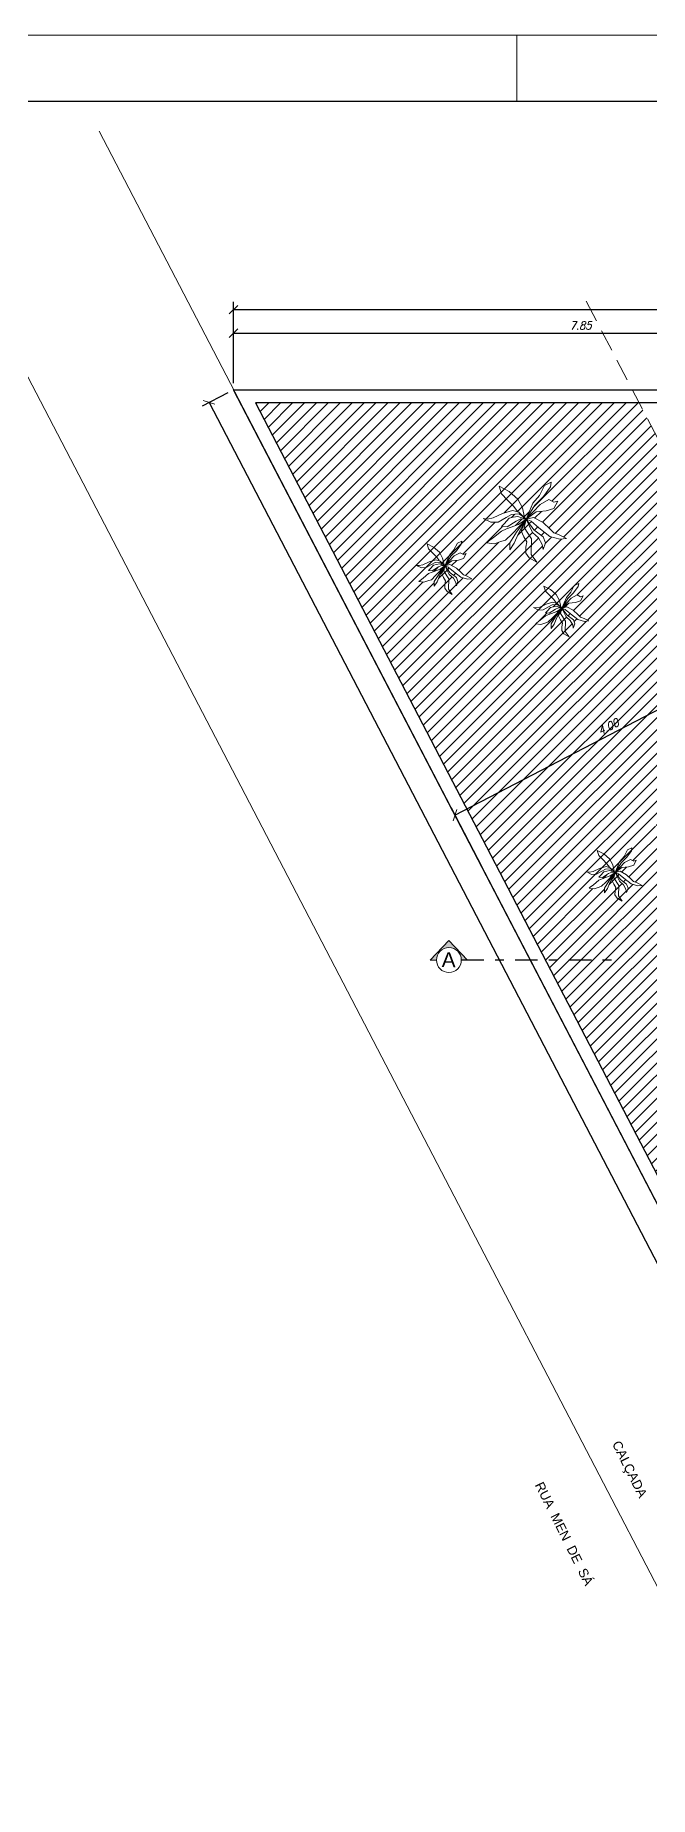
# Model space of a CAD drawing. Header units: millimetres. Extents: x 1865 to 2133, y 1062 to 1142.
# Drawn here: x 1902.7 to 1909.65, y 1075.56 to 1095.49 of the extents above; entities that cross this region are included whole.
import ezdxf

# ---------------------------------------------------------------- set-up
doc = ezdxf.new("R2010")
doc.units = ezdxf.units.MM
doc.header["$PDMODE"] = 35
doc.linetypes.add('DASHDOT', pattern=[25.4, 12.7, -6.35, 0, -6.35])
doc.linetypes.add('HIDDEN', pattern=[0.375, 0.25, -0.125])
for name, color, linetype, lineweight in [('Cota', 7, 'Continuous', 9), ('IND', 7, 'Continuous', 13), ('texto', 7, 'Continuous', 13)]:
    doc.layers.add(name, color=color, linetype=linetype, lineweight=lineweight)
doc.styles.add('arial', font='arial.ttf')
doc.styles.add('romans15', font='romans.shx', dxfattribs={"width": 0.9, "oblique": 15})
doc.dimstyles.new('COTA_50', dxfattribs={"dimscale": 0.5, "dimtxt": 0.181, "dimasz": 0.193, "dimexe": 0.18, "dimexo": 0.15, "dimgap": 0.085, "dimtad": 1, "dimzin": 4, "dimdsep": 46, "dimtxsty": 'romans15', "dimblk1": 'OBLIQUE', "dimblk2": 'OBLIQUE', "dimsah": 1, "dimcen": 0.09, "dimclrd": 256, "dimclre": 256, "dimclrt": 256, "dimadec": 0, "dimazin": 0, "dimtfac": 1, "dimtmove": 2, "dimatfit": 3, "dimldrblk": 'NONE', "dimfxl": 1, "dimtolj": 1, "dimtzin": 1, "dimarcsym": 0})

# ---------------------------------------------------------------- blocks, each defined once
blk = doc.blocks.new('_OBLIQUE')
at = {"color": 0, "linetype": 'ByBlock'}
blk.add_line((-0.5, -0.5), (0.5, 0.5), dxfattribs=at)
blk = doc.blocks.new('*D212')
at = {"layer": 'Cota', "lineweight": -2, "transparency": 16777216}
for p, q in [((1904.947, 1091.554), (1904.947, 1092.208)), ((1912.797, 1091.743), (1912.797, 1092.208)), ((1904.947, 1092.118), (1912.797, 1092.118))]:
    blk.add_line(p, q, dxfattribs=at)
at = {"layer": 'Defpoints', "color": 0, "transparency": 16777216}
for p in [(1912.797, 1092.118), (1912.797, 1091.668), (1904.947, 1091.479)]:
    blk.add_point(p, dxfattribs=at)
at = {"layer": 'Cota', "lineweight": -2, "transparency": 16777216, "xscale": 0.0965, "yscale": 0.0965, "zscale": 0.0965, "rotation": 180}
blk.add_blockref('_OBLIQUE', (1904.947, 1092.118), dxfattribs=at)
at = {"layer": 'Cota', "lineweight": -2, "transparency": 16777216, "xscale": 0.0965, "yscale": 0.0965, "zscale": 0.0965}
blk.add_blockref('_OBLIQUE', (1912.797, 1092.118), dxfattribs=at)
at = {"layer": 'Cota', "transparency": 16777216, "insert": (1908.872, 1092.206), "char_height": 0.0905, "attachment_point": 5, "style": 'romans15'}
blk.add_mtext('\\A1;7.85', dxfattribs=at)
blk = doc.blocks.new('_None')
blk = doc.blocks.new('*D213')
at = {"layer": 'Cota', "lineweight": -2, "transparency": 16777216}
for p, q in [((1904.947, 1091.554), (1904.947, 1092.475)), ((1904.947, 1092.385), (1931.947, 1092.385)), ((1931.947, 1091.554), (1931.947, 1092.475))]:
    blk.add_line(p, q, dxfattribs=at)
at = {"layer": 'Defpoints', "color": 0, "transparency": 16777216}
for p in [(1931.947, 1092.385), (1904.947, 1091.479), (1931.947, 1091.479)]:
    blk.add_point(p, dxfattribs=at)
at = {"layer": 'Cota', "lineweight": -2, "transparency": 16777216, "xscale": 0.0965, "yscale": 0.0965, "zscale": 0.0965, "rotation": 180}
blk.add_blockref('_OBLIQUE', (1904.947, 1092.385), dxfattribs=at)
at = {"layer": 'Cota', "lineweight": -2, "transparency": 16777216, "xscale": 0.0965, "yscale": 0.0965, "zscale": 0.0965}
blk.add_blockref('_OBLIQUE', (1931.947, 1092.385), dxfattribs=at)
at = {"layer": 'Cota', "transparency": 16777216, "insert": (1918.447, 1092.473), "char_height": 0.0905, "attachment_point": 5, "style": 'romans15'}
blk.add_mtext('\\A1;27.00', dxfattribs=at)
blk = doc.blocks.new('*D624')
at = {"layer": 'Cota', "lineweight": -2, "transparency": 16777216}
for p, q in [((1911.306, 1087.925), (1910.958, 1088.592)), ((1907.451, 1086.666), (1911, 1088.512)), ((1907.757, 1086.078), (1907.41, 1086.746))]:
    blk.add_line(p, q, dxfattribs=at)
at = {"layer": 'Defpoints', "color": 0, "transparency": 16777216}
for p in [(1911, 1088.512), (1911.34, 1087.858), (1907.792, 1086.012)]:
    blk.add_point(p, dxfattribs=at)
at = {"layer": 'Cota', "lineweight": -2, "transparency": 16777216, "xscale": 0.0965, "yscale": 0.0965, "zscale": 0.0965}
for p, rotation in [((1911, 1088.512), 27.48538614392645), ((1907.451, 1086.666), 207.4853861439264)]:
    blk.add_blockref('_OBLIQUE', p, dxfattribs=dict(at, rotation=rotation))
at = {"layer": 'Cota', "transparency": 16777216, "insert": (1909.185, 1087.667), "char_height": 0.0905, "attachment_point": 5, "rotation": 27.4854, "style": 'romans15'}
blk.add_mtext('\\A1;4.00', dxfattribs=at)
blk = doc.blocks.new('*D625')
at = {"layer": 'Cota', "lineweight": -2, "transparency": 16777216}
for p, q in [((1904.881, 1091.445), (1904.591, 1091.294)), ((1904.67, 1091.335), (1917.52, 1066.635)), ((1917.731, 1066.745), (1917.441, 1066.594))]:
    blk.add_line(p, q, dxfattribs=at)
at = {"layer": 'Defpoints', "color": 0, "transparency": 16777216}
for p in [(1904.947, 1091.479), (1917.797, 1066.779), (1917.52, 1066.635)]:
    blk.add_point(p, dxfattribs=at)
at = {"layer": 'Cota', "lineweight": -2, "transparency": 16777216, "xscale": 0.0965, "yscale": 0.0965, "zscale": 0.0965}
for p, rotation in [((1904.67, 1091.335), 117.4853861439191), ((1917.52, 1066.635), 297.4853861439191)]:
    blk.add_blockref('_OBLIQUE', p, dxfattribs=dict(at, rotation=rotation))
at = {"layer": 'Cota', "transparency": 16777216, "insert": (1911.173, 1079.026), "char_height": 0.0905, "attachment_point": 5, "rotation": 297.4854, "style": 'romans15'}
blk.add_mtext('\\A1;27.84', dxfattribs=at)

msp = doc.modelspace()

# ---------------------------------------------------------------- hatches: boundary and pattern name
at = {"layer": 'Cota', "lineweight": 5}
h = msp.add_hatch(dxfattribs=at)
h.set_pattern_fill('LINE', color=86, scale=0.03, angle=45, style=0)
h.paths.add_polyline_path([(1912.7223, 1084.5543), (1912.7223, 1084.7543), (1912.7223, 1085.2013), (1909.5343, 1091.3293), (1905.1945, 1091.3293), (1911.0781, 1080.0198), (1913.1407, 1081.0929), (1913.2099, 1080.9598), (1914.5628, 1081.6636), (1914.5156, 1081.7543), (1914.1223, 1081.7543), (1914.1223, 1081.9543), (1914.1223, 1082.5102), (1913.059, 1084.5543)])
h.paths.add_polyline_path([(1911.7212, 1082.9473), (1911.7969, 1083.1279), (1911.8716, 1083.2169), (1911.931, 1083.3304), (1912.0063, 1083.3666), (1911.9972, 1083.3155), (1911.9172, 1083.203), (1911.8218, 1083.1083), (1911.7212, 1082.9473), (1911.88, 1083.1142), (1911.9801, 1083.1689), (1912.0361, 1083.1396), (1912.0788, 1083.1529), (1912.0348, 1083.0688), (1911.9494, 1083.0421), (1911.836, 1083.0301), (1911.7212, 1082.9473), (1911.8039, 1082.9665), (1911.9145, 1082.9087), (1911.995, 1082.8338), (1912.0338, 1082.7937), (1912.0958, 1082.7711), (1912.1787, 1082.7277), (1912.1046, 1082.7205), (1911.9902, 1082.7508), (1911.8669, 1082.8515), (1911.7783, 1082.9242), (1911.7212, 1082.9473), (1911.8094, 1082.829), (1911.916, 1082.7502), (1911.94, 1082.6818), (1911.9146, 1082.6064), (1911.9045, 1082.6609), (1911.8638, 1082.7381), (1911.7932, 1082.7981), (1911.7212, 1082.9473), (1911.6352, 1082.7855), (1911.5882, 1082.6754), (1911.5394, 1082.6024), (1911.5387, 1082.6816), (1911.6145, 1082.7996), (1911.7212, 1082.9473), (1911.5624, 1082.7804), (1911.4904, 1082.711), (1911.4477, 1082.6976), (1911.3623, 1082.6709), (1911.2775, 1082.6804), (1911.2979, 1082.6992), (1911.3539, 1082.7389), (1911.4426, 1082.8141), (1911.5014, 1082.8391), (1911.637, 1082.8897), (1911.7212, 1082.9473), (1911.6625, 1082.9519), (1911.6105, 1082.9266), (1911.5067, 1082.8626), (1911.442, 1082.8669), (1911.472, 1082.8972), (1911.5291, 1082.9593), (1911.5771, 1082.9703), (1911.6279, 1082.9799), (1911.7212, 1082.9473), (1911.6949, 1082.9726), (1911.64, 1083.0097), (1911.5576, 1083.0002), (1911.4947, 1082.9674), (1911.4044, 1082.9161), (1911.322, 1082.9133), (1911.2378, 1082.9541), (1911.2846, 1082.9493), (1911.3477, 1082.9623), (1911.4557, 1083.0141), (1911.5681, 1083.0473), (1911.6384, 1083.0269)], flags=16)
h.paths.add_polyline_path([(1910.5846, 1085.5407), (1910.5273, 1085.4329), (1910.4959, 1085.3595), (1910.4634, 1085.3108), (1910.4629, 1085.3636), (1910.5135, 1085.4423), (1910.5846, 1085.5407), (1910.4788, 1085.4295), (1910.4307, 1085.3832), (1910.4023, 1085.3743), (1910.3453, 1085.3565), (1910.2888, 1085.3628), (1910.3024, 1085.3753), (1910.3398, 1085.4018), (1910.3989, 1085.4519), (1910.4381, 1085.4686), (1910.5285, 1085.5023), (1910.5846, 1085.5407), (1910.5455, 1085.5438), (1910.5108, 1085.5269), (1910.4416, 1085.4843), (1910.3985, 1085.4871), (1910.4185, 1085.5073), (1910.4565, 1085.5487), (1910.4885, 1085.5561), (1910.5224, 1085.5624), (1910.5846, 1085.5407), (1910.6905, 1085.652), (1910.7572, 1085.6885), (1910.7946, 1085.6689), (1910.823, 1085.6778), (1910.7937, 1085.6218), (1910.7368, 1085.6039), (1910.6611, 1085.5959), (1910.5846, 1085.5407), (1910.6398, 1085.5536), (1910.7134, 1085.515), (1910.7671, 1085.465), (1910.793, 1085.4383), (1910.8344, 1085.4232), (1910.8896, 1085.3943), (1910.8402, 1085.3895), (1910.764, 1085.4097), (1910.6817, 1085.4768), (1910.6227, 1085.5253), (1910.5846, 1085.5407), (1910.6434, 1085.4619), (1910.7145, 1085.4093), (1910.7305, 1085.3637), (1910.7136, 1085.3135), (1910.7068, 1085.3498), (1910.6797, 1085.4013), (1910.6326, 1085.4412)], flags=16)
h.paths.add_polyline_path([(1910.9944, 1082.7008), (1910.9884, 1082.6668), (1910.935, 1082.5917), (1910.8715, 1082.5286), (1910.8044, 1082.4213), (1910.8595, 1082.4341), (1910.9332, 1082.3955), (1910.9869, 1082.3456), (1911.0128, 1082.3189), (1911.0542, 1082.3038), (1911.1094, 1082.2749), (1911.06, 1082.2701), (1910.9837, 1082.2903), (1910.9015, 1082.3574), (1910.8424, 1082.4059), (1910.8044, 1082.4213), (1910.8632, 1082.3424), (1910.9343, 1082.2899), (1910.9503, 1082.2443), (1910.9333, 1082.194), (1910.9266, 1082.2304), (1910.8995, 1082.2818), (1910.8524, 1082.3218), (1910.8044, 1082.4213), (1910.6985, 1082.31), (1910.6505, 1082.2637), (1910.622, 1082.2548), (1910.5651, 1082.237), (1910.5086, 1082.2433), (1910.5222, 1082.2559), (1910.5595, 1082.2824), (1910.6186, 1082.3325), (1910.6579, 1082.3492), (1910.7483, 1082.3829), (1910.8044, 1082.4213), (1910.7653, 1082.4243), (1910.7306, 1082.4075), (1910.6614, 1082.3648), (1910.6183, 1082.3677), (1910.6382, 1082.3879), (1910.6763, 1082.4293), (1910.7083, 1082.4366), (1910.7422, 1082.443), (1910.8044, 1082.4213), (1910.8549, 1082.5417), (1910.9047, 1082.601), (1910.9443, 1082.6767)], flags=16)
h.paths.add_polyline_path([(1912.1267, 1081.9427), (1912.2326, 1082.054), (1912.2993, 1082.0905), (1912.3367, 1082.0709), (1912.3652, 1082.0798), (1912.3358, 1082.0237), (1912.2789, 1082.0059), (1912.2032, 1081.9979), (1912.1267, 1081.9427), (1912.1819, 1081.9556), (1912.2556, 1081.917), (1912.3092, 1081.867), (1912.3351, 1081.8403), (1912.3765, 1081.8252), (1912.4318, 1081.7963), (1912.3823, 1081.7915), (1912.3061, 1081.8117), (1912.2239, 1081.8788), (1912.1648, 1081.9273), (1912.1267, 1081.9427), (1912.1855, 1081.8639), (1912.2566, 1081.8113), (1912.2726, 1081.7657), (1912.2557, 1081.7155), (1912.2489, 1081.7518), (1912.2218, 1081.8032), (1912.1747, 1081.8432), (1912.1267, 1081.9427), (1912.0694, 1081.8349), (1912.0381, 1081.7615), (1912.0055, 1081.7128), (1912.0051, 1081.7656), (1912.0556, 1081.8443), (1912.1267, 1081.9427), (1912.0209, 1081.8315), (1911.9729, 1081.7852), (1911.9444, 1081.7763), (1911.8874, 1081.7585), (1911.8309, 1081.7648), (1911.8446, 1081.7773), (1911.8819, 1081.8038), (1911.941, 1081.8539), (1911.9802, 1081.8706), (1912.0706, 1081.9043), (1912.1267, 1081.9427), (1912.0876, 1081.9458), (1912.0529, 1081.9289), (1911.9837, 1081.8863), (1911.9406, 1081.8891), (1911.9606, 1081.9093), (1911.9987, 1081.9507), (1912.0307, 1081.9581), (1912.0645, 1081.9644)], flags=16)
h.paths.add_polyline_path([(1910.1791, 1086.5453), (1910.0931, 1086.3835), (1910.0461, 1086.2734), (1909.9973, 1086.2004), (1909.9966, 1086.2796), (1910.0724, 1086.3976), (1910.1791, 1086.5453), (1910.0203, 1086.3784), (1909.9483, 1086.309), (1909.9055, 1086.2956), (1909.8201, 1086.2689), (1909.7354, 1086.2784), (1909.7558, 1086.2972), (1909.8118, 1086.3369), (1909.9004, 1086.4121), (1909.9593, 1086.4371), (1910.0949, 1086.4877), (1910.1791, 1086.5453), (1910.1204, 1086.5499), (1910.0684, 1086.5246), (1909.9645, 1086.4606), (1909.8999, 1086.4649), (1909.9298, 1086.4952), (1909.987, 1086.5573), (1910.035, 1086.5683), (1910.0858, 1086.5779), (1910.1791, 1086.5453), (1910.1528, 1086.5706), (1910.0978, 1086.6077), (1910.0155, 1086.5982), (1909.9525, 1086.5655), (1909.8623, 1086.5141), (1909.7799, 1086.5113), (1909.6957, 1086.5521), (1909.7424, 1086.5473), (1909.8055, 1086.5603), (1909.9136, 1086.6121), (1910.026, 1086.6453), (1910.0963, 1086.6249), (1910.1791, 1086.5453), (1910.2548, 1086.7259), (1910.3295, 1086.8149), (1910.3889, 1086.9284), (1910.4642, 1086.9646), (1910.4551, 1086.9135), (1910.3751, 1086.801), (1910.2797, 1086.7063), (1910.1791, 1086.5453), (1910.3379, 1086.7122), (1910.4379, 1086.7669), (1910.494, 1086.7376), (1910.5367, 1086.7509), (1910.4927, 1086.6668), (1910.4073, 1086.6401), (1910.2938, 1086.6281), (1910.1791, 1086.5453), (1910.2618, 1086.5645), (1910.3723, 1086.5067), (1910.4528, 1086.4318), (1910.4916, 1086.3917), (1910.5537, 1086.3691), (1910.6366, 1086.3257), (1910.5625, 1086.3185), (1910.4481, 1086.3488), (1910.3248, 1086.4495), (1910.2361, 1086.5222), (1910.1791, 1086.5453), (1910.2673, 1086.427), (1910.3739, 1086.3482), (1910.3979, 1086.2798), (1910.3725, 1086.2044), (1910.3624, 1086.2589), (1910.3217, 1086.3361), (1910.2511, 1086.3961)], flags=16)
h.paths.add_polyline_path([(1909.5673, 1085.8729), (1909.5179, 1085.8681), (1909.4416, 1085.8883), (1909.3594, 1085.9554), (1909.3003, 1086.0039), (1909.2623, 1086.0193), (1909.3211, 1085.9404), (1909.3921, 1085.8879), (1909.4082, 1085.8423), (1909.3912, 1085.792), (1909.3845, 1085.8284), (1909.3574, 1085.8798), (1909.3103, 1085.9198), (1909.2623, 1086.0193), (1909.205, 1085.9114), (1909.1736, 1085.838), (1909.1411, 1085.7894), (1909.1406, 1085.8422), (1909.1911, 1085.9208), (1909.2623, 1086.0193), (1909.1564, 1085.908), (1909.1084, 1085.8617), (1909.0799, 1085.8528), (1909.023, 1085.835), (1908.9665, 1085.8413), (1908.9801, 1085.8539), (1909.0174, 1085.8804), (1909.0765, 1085.9305), (1909.1157, 1085.9472), (1909.2061, 1085.9809), (1909.2623, 1086.0193), (1909.2232, 1086.0223), (1909.1885, 1086.0055), (1909.1192, 1085.9628), (1909.0761, 1085.9657), (1909.0961, 1085.9859), (1909.1342, 1086.0273), (1909.1662, 1086.0346), (1909.2001, 1086.041), (1909.2623, 1086.0193), (1909.3681, 1086.1305), (1909.4348, 1086.167), (1909.4722, 1086.1475), (1909.5007, 1086.1564), (1909.4713, 1086.1003), (1909.4144, 1086.0825), (1909.3388, 1086.0745), (1909.2623, 1086.0193), (1909.3174, 1086.0321), (1909.3911, 1085.9935), (1909.4448, 1085.9436), (1909.4706, 1085.9169), (1909.512, 1085.9018)], flags=16)
h.paths.add_polyline_path([(1908.66, 1089.0095), (1908.6027, 1088.9016), (1908.5713, 1088.8282), (1908.5388, 1088.7796), (1908.5384, 1088.8324), (1908.5889, 1088.911), (1908.66, 1089.0095), (1908.5542, 1088.8982), (1908.5061, 1088.852), (1908.4777, 1088.843), (1908.4207, 1088.8252), (1908.3642, 1088.8315), (1908.3779, 1088.8441), (1908.4152, 1088.8706), (1908.4743, 1088.9207), (1908.5135, 1088.9374), (1908.6039, 1088.9711), (1908.66, 1089.0095), (1908.6209, 1089.0126), (1908.5862, 1088.9957), (1908.517, 1088.953), (1908.4739, 1088.9559), (1908.4939, 1088.9761), (1908.532, 1089.0175), (1908.564, 1089.0248), (1908.5978, 1089.0312), (1908.66, 1089.0095), (1908.7659, 1089.1207), (1908.8326, 1089.1572), (1908.87, 1089.1377), (1908.8985, 1089.1466), (1908.8691, 1089.0905), (1908.8122, 1089.0727), (1908.7365, 1089.0647), (1908.66, 1089.0095), (1908.7152, 1089.0223), (1908.7889, 1088.9838), (1908.8425, 1088.9338), (1908.8684, 1088.9071), (1908.9098, 1088.892), (1908.965, 1088.8631), (1908.9156, 1088.8583), (1908.8394, 1088.8785), (1908.7572, 1088.9456), (1908.6981, 1088.9941), (1908.66, 1089.0095), (1908.7188, 1088.9306), (1908.7899, 1088.8781), (1908.8059, 1088.8325), (1908.789, 1088.7822), (1908.7822, 1088.8186), (1908.7551, 1088.87), (1908.708, 1088.91)], flags=16)
h.paths.add_polyline_path([(1908.2545, 1090.0141), (1908.1685, 1089.8523), (1908.1215, 1089.7422), (1908.0727, 1089.6692), (1908.072, 1089.7484), (1908.1478, 1089.8664), (1908.2545, 1090.0141), (1908.0957, 1089.8472), (1908.0237, 1089.7777), (1907.981, 1089.7644), (1907.8955, 1089.7377), (1907.8108, 1089.7471), (1907.8312, 1089.766), (1907.8872, 1089.8057), (1907.9758, 1089.8808), (1908.0347, 1089.9059), (1908.1703, 1089.9565), (1908.2545, 1090.0141), (1908.1958, 1090.0187), (1908.1438, 1089.9933), (1908.04, 1089.9294), (1907.9753, 1089.9337), (1908.0052, 1089.964), (1908.0624, 1090.0261), (1908.1104, 1090.0371), (1908.1612, 1090.0467), (1908.2545, 1090.0141), (1908.2282, 1090.0393), (1908.1733, 1090.0765), (1908.0909, 1090.067), (1908.0279, 1090.0342), (1907.9377, 1089.9829), (1907.8553, 1089.98), (1907.7711, 1090.0209), (1907.8179, 1090.0161), (1907.8809, 1090.0291), (1907.989, 1090.0809), (1908.1014, 1090.1141), (1908.1717, 1090.0937), (1908.2545, 1090.0141), (1908.3302, 1090.1947), (1908.4049, 1090.2837), (1908.4643, 1090.3972), (1908.5396, 1090.4333), (1908.5305, 1090.3823), (1908.4505, 1090.2698), (1908.3551, 1090.1751), (1908.2545, 1090.0141), (1908.4133, 1090.1809), (1908.5134, 1090.2357), (1908.5694, 1090.2063), (1908.6121, 1090.2197), (1908.5681, 1090.1356), (1908.4827, 1090.1089), (1908.3693, 1090.0968), (1908.2545, 1090.0141), (1908.3372, 1090.0333), (1908.4477, 1089.9755), (1908.5282, 1089.9005), (1908.567, 1089.8605), (1908.6291, 1089.8378), (1908.712, 1089.7945), (1908.6379, 1089.7873), (1908.5235, 1089.8176), (1908.4002, 1089.9182), (1908.3116, 1089.9909), (1908.2545, 1090.0141), (1908.3427, 1089.8958), (1908.4493, 1089.817), (1908.4733, 1089.7485), (1908.4479, 1089.6732), (1908.4378, 1089.7277), (1908.3971, 1089.8049), (1908.3265, 1089.8648)], flags=16)
h.paths.add_polyline_path([(1907.3377, 1089.488), (1907.2804, 1089.3802), (1907.249, 1089.3068), (1907.2165, 1089.2581), (1907.216, 1089.3109), (1907.2665, 1089.3896), (1907.3377, 1089.488), (1907.2318, 1089.3768), (1907.1838, 1089.3305), (1907.1553, 1089.3216), (1907.0984, 1089.3038), (1907.0419, 1089.3101), (1907.0555, 1089.3227), (1907.0928, 1089.3491), (1907.1519, 1089.3992), (1907.1911, 1089.4159), (1907.2816, 1089.4497), (1907.3377, 1089.488), (1907.2986, 1089.4911), (1907.2639, 1089.4742), (1907.1947, 1089.4316), (1907.1516, 1089.4345), (1907.1715, 1089.4547), (1907.2096, 1089.4961), (1907.2416, 1089.5034), (1907.2755, 1089.5098), (1907.3377, 1089.488), (1907.4435, 1089.5993), (1907.5103, 1089.6358), (1907.5476, 1089.6162), (1907.5761, 1089.6251), (1907.5468, 1089.5691), (1907.4898, 1089.5513), (1907.4142, 1089.5432), (1907.3377, 1089.488), (1907.3928, 1089.5009), (1907.4665, 1089.4623), (1907.5202, 1089.4124), (1907.5461, 1089.3856), (1907.5874, 1089.3706), (1907.6427, 1089.3416), (1907.5933, 1089.3369), (1907.517, 1089.3571), (1907.4348, 1089.4242), (1907.3757, 1089.4726), (1907.3377, 1089.488), (1907.3965, 1089.4092), (1907.4675, 1089.3567), (1907.4836, 1089.311), (1907.4666, 1089.2608), (1907.4599, 1089.2971), (1907.4328, 1089.3486), (1907.3857, 1089.3886)], flags=16)
h.paths.add_polyline_path([(1913.2099, 1080.9598), (1913.1407, 1081.0929), (1911.0781, 1080.0198), (1911.1473, 1079.8868), (1912.1675, 1080.4175)])
h.paths.add_polyline_path([(1909.0702, 1087.5314), (1909.3306, 1087.6669), (1909.3005, 1087.8025), (1909.0402, 1087.6671)], flags=24)
at = {"layer": 'IND'}
msp.add_hatch(color=0, dxfattribs=at).paths.add_polyline_path([(1907.5936, 1085.0255), (1907.5228, 1085.0255, 1.0147776), (1907.2411, 1085.0255), (1907.1703, 1085.0255), (1907.3819, 1085.2477)])

# ---------------------------------------------------------------- linework, layer by layer
at = {"color": 7, "linetype": 'Continuous', "lineweight": 20}
msp.add_line((1949.7758, 1095.4891), (1865.7758, 1095.4891), dxfattribs=at)
msp.add_line((1949.0258, 1094.7391), (1866.5258, 1094.7391))
at = {"color": 3, "lineweight": 5}
for p, q in [((1907.9501, 1090.3877), (1907.9768, 1090.3023)), ((1908.0622, 1090.329), (1907.9501, 1090.3877)), ((1908.4643, 1090.3972), (1908.4049, 1090.2837)), ((1908.4505, 1090.2698), (1908.5305, 1090.3823)), ((1908.5396, 1090.4333), (1908.4643, 1090.3972)), ((1908.5305, 1090.3823), (1908.5396, 1090.4333)), ((1907.9768, 1090.3023), (1908.0462, 1090.2302)), ((1908.0462, 1090.2302), (1908.1156, 1090.1582)), ((1908.1597, 1090.2423), (1908.0622, 1090.329)), ((1908.2144, 1090.1422), (1908.1597, 1090.2423)), ((1908.3302, 1090.1947), (1908.2545, 1090.0141)), ((1908.4133, 1090.1809), (1908.2545, 1090.0141)), ((1908.2545, 1090.0141), (1908.3551, 1090.1751)), ((1908.4049, 1090.2837), (1908.3302, 1090.1947)), ((1908.3551, 1090.1751), (1908.4505, 1090.2698)), ((1908.5134, 1090.2357), (1908.4133, 1090.1809)), ((1908.5694, 1090.2063), (1908.5134, 1090.2357)), ((1908.5681, 1090.1356), (1908.6121, 1090.2197)), ((1908.6121, 1090.2197), (1908.5694, 1090.2063)), ((1907.7711, 1090.0209), (1907.8553, 1089.98)), ((1907.8179, 1090.0161), (1907.7711, 1090.0209)), ((1907.8809, 1090.0291), (1907.8179, 1090.0161)), ((1907.8553, 1089.98), (1907.9377, 1089.9829)), ((1907.989, 1090.0809), (1907.8809, 1090.0291)), ((1907.9377, 1089.9829), (1908.0279, 1090.0342)), ((1907.9753, 1089.9337), (1908.0052, 1089.964)), ((1908.1014, 1090.1141), (1907.989, 1090.0809)), ((1908.0052, 1089.964), (1908.0624, 1090.0261)), ((1908.0279, 1090.0342), (1908.0909, 1090.067)), ((1908.1438, 1089.9933), (1908.04, 1089.9294)), ((1908.0624, 1090.0261), (1908.1104, 1090.0371)), ((1908.0909, 1090.067), (1908.1733, 1090.0765)), ((1908.2545, 1090.0141), (1908.0957, 1089.8472)), ((1908.1717, 1090.0937), (1908.1014, 1090.1141)), ((1908.1104, 1090.0371), (1908.1612, 1090.0467)), ((1908.1156, 1090.1582), (1908.157, 1090.1008)), ((1908.1958, 1090.0187), (1908.1438, 1089.9933)), ((1908.2545, 1090.0141), (1908.1478, 1089.8664)), ((1908.1612, 1090.0467), (1908.2545, 1090.0141)), ((1908.1685, 1089.8523), (1908.2545, 1090.0141)), ((1908.1703, 1089.9565), (1908.2545, 1090.0141)), ((1908.2545, 1090.0141), (1908.1717, 1090.0937)), ((1908.1733, 1090.0765), (1908.2383, 1090.0326)), ((1908.2545, 1090.0141), (1908.1958, 1090.0187)), ((1908.1985, 1089.8826), (1908.2545, 1090.0141)), ((1908.2383, 1090.0326), (1908.2144, 1090.1422)), ((1908.2545, 1090.0141), (1908.2325, 1089.9206)), ((1908.2545, 1090.0141), (1908.3693, 1090.0968)), ((1908.2545, 1090.0141), (1908.3372, 1090.0333)), ((1908.3265, 1089.8648), (1908.2545, 1090.0141)), ((1908.2545, 1090.0141), (1908.3427, 1089.8958)), ((1908.3116, 1089.9909), (1908.2545, 1090.0141)), ((1908.4002, 1089.9182), (1908.3116, 1089.9909)), ((1908.3372, 1090.0333), (1908.4477, 1089.9755)), ((1908.3693, 1090.0968), (1908.4827, 1090.1089)), ((1908.4477, 1089.9755), (1908.5282, 1089.9005)), ((1908.4827, 1090.1089), (1908.5681, 1090.1356)), ((1907.5277, 1089.7676), (1907.4776, 1089.7435)), ((1907.5217, 1089.7335), (1907.5277, 1089.7676)), ((1907.8108, 1089.7471), (1907.8312, 1089.766)), ((1907.8312, 1089.766), (1907.8872, 1089.8057)), ((1907.8872, 1089.8057), (1907.9758, 1089.8808)), ((1907.981, 1089.7644), (1907.8955, 1089.7377)), ((1908.04, 1089.9294), (1907.9753, 1089.9337)), ((1907.9758, 1089.8808), (1908.0347, 1089.9059)), ((1908.0237, 1089.7777), (1907.981, 1089.7644)), ((1908.0957, 1089.8472), (1908.0237, 1089.7777)), ((1908.0347, 1089.9059), (1908.1703, 1089.9565)), ((1908.1478, 1089.8664), (1908.072, 1089.7484)), ((1908.1215, 1089.7422), (1908.1685, 1089.8523)), ((1908.2307, 1089.8164), (1908.1985, 1089.8826)), ((1908.2643, 1089.7594), (1908.2307, 1089.8164)), ((1908.2325, 1089.9206), (1908.3175, 1089.794)), ((1908.3175, 1089.794), (1908.3124, 1089.616)), ((1908.3971, 1089.8049), (1908.3265, 1089.8648)), ((1908.3427, 1089.8958), (1908.4493, 1089.817)), ((1908.4378, 1089.7277), (1908.3971, 1089.8049)), ((1908.5235, 1089.8176), (1908.4002, 1089.9182)), ((1908.4493, 1089.817), (1908.4733, 1089.7485)), ((1908.6379, 1089.7873), (1908.5235, 1089.8176)), ((1908.5282, 1089.9005), (1908.567, 1089.8605)), ((1908.567, 1089.8605), (1908.6291, 1089.8378)), ((1908.6291, 1089.8378), (1908.712, 1089.7945)), ((1908.712, 1089.7945), (1908.6379, 1089.7873)), ((1907.1347, 1089.7371), (1907.1525, 1089.6802)), ((1907.2095, 1089.698), (1907.1347, 1089.7371)), ((1907.1525, 1089.6802), (1907.1988, 1089.6322)), ((1907.1988, 1089.6322), (1907.2451, 1089.5841)), ((1907.2745, 1089.6402), (1907.2095, 1089.698)), ((1907.2451, 1089.5841), (1907.2727, 1089.5459)), ((1907.311, 1089.5735), (1907.2745, 1089.6402)), ((1907.3269, 1089.5004), (1907.311, 1089.5735)), ((1907.3882, 1089.6085), (1907.3377, 1089.488)), ((1907.4435, 1089.5993), (1907.3377, 1089.488)), ((1907.3377, 1089.488), (1907.4048, 1089.5954)), ((1907.438, 1089.6678), (1907.3882, 1089.6085)), ((1907.4048, 1089.5954), (1907.4683, 1089.6585)), ((1907.4776, 1089.7435), (1907.438, 1089.6678)), ((1907.5103, 1089.6358), (1907.4435, 1089.5993)), ((1907.4683, 1089.6585), (1907.5217, 1089.7335)), ((1907.4898, 1089.5513), (1907.5468, 1089.5691)), ((1907.5476, 1089.6162), (1907.5103, 1089.6358)), ((1907.5468, 1089.5691), (1907.5761, 1089.6251)), ((1907.5761, 1089.6251), (1907.5476, 1089.6162)), ((1907.8955, 1089.7377), (1907.8108, 1089.7471)), ((1908.072, 1089.7484), (1908.0727, 1089.6692)), ((1908.0727, 1089.6692), (1908.1215, 1089.7422)), ((1908.2504, 1089.632), (1908.2525, 1089.6966)), ((1908.2894, 1089.5787), (1908.2504, 1089.632)), ((1908.2525, 1089.6966), (1908.2643, 1089.7594)), ((1908.3751, 1089.5273), (1908.2894, 1089.5787)), ((1908.3124, 1089.616), (1908.3751, 1089.5273)), ((1908.4479, 1089.6732), (1908.4378, 1089.7277)), ((1908.4733, 1089.7485), (1908.4479, 1089.6732)), ((1907.0154, 1089.4926), (1907.0716, 1089.4654)), ((1907.0466, 1089.4894), (1907.0154, 1089.4926)), ((1907.0887, 1089.498), (1907.0466, 1089.4894)), ((1907.0716, 1089.4654), (1907.1265, 1089.4673)), ((1907.1607, 1089.5326), (1907.0887, 1089.498)), ((1907.0928, 1089.3491), (1907.1519, 1089.3992)), ((1907.1265, 1089.4673), (1907.1866, 1089.5015)), ((1907.1516, 1089.4345), (1907.1715, 1089.4547)), ((1907.1947, 1089.4316), (1907.1516, 1089.4345)), ((1907.1519, 1089.3992), (1907.1911, 1089.4159)), ((1907.2356, 1089.5547), (1907.1607, 1089.5326)), ((1907.1715, 1089.4547), (1907.2096, 1089.4961)), ((1907.2318, 1089.3768), (1907.1838, 1089.3305)), ((1907.1866, 1089.5015), (1907.2286, 1089.5233)), ((1907.1911, 1089.4159), (1907.2816, 1089.4497)), ((1907.2639, 1089.4742), (1907.1947, 1089.4316)), ((1907.2096, 1089.4961), (1907.2416, 1089.5034)), ((1907.2665, 1089.3896), (1907.216, 1089.3109)), ((1907.2286, 1089.5233), (1907.2835, 1089.5297)), ((1907.3377, 1089.488), (1907.2318, 1089.3768)), ((1907.2825, 1089.5412), (1907.2356, 1089.5547)), ((1907.2416, 1089.5034), (1907.2755, 1089.5098)), ((1907.249, 1089.3068), (1907.2804, 1089.3802)), ((1907.2986, 1089.4911), (1907.2639, 1089.4742)), ((1907.3377, 1089.488), (1907.2665, 1089.3896)), ((1907.2755, 1089.5098), (1907.3377, 1089.488)), ((1907.2804, 1089.3802), (1907.3377, 1089.488)), ((1907.2816, 1089.4497), (1907.3377, 1089.488)), ((1907.3377, 1089.488), (1907.2825, 1089.5412)), ((1907.2835, 1089.5297), (1907.3269, 1089.5004)), ((1907.3377, 1089.488), (1907.2986, 1089.4911)), ((1907.3004, 1089.4004), (1907.3377, 1089.488)), ((1907.3218, 1089.3563), (1907.3004, 1089.4004)), ((1907.3377, 1089.488), (1907.323, 1089.4257)), ((1907.323, 1089.4257), (1907.3797, 1089.3413)), ((1907.3377, 1089.488), (1907.4142, 1089.5432)), ((1907.3377, 1089.488), (1907.3928, 1089.5009)), ((1907.3857, 1089.3886), (1907.3377, 1089.488)), ((1907.3377, 1089.488), (1907.3965, 1089.4092)), ((1907.3757, 1089.4726), (1907.3377, 1089.488)), ((1907.4348, 1089.4242), (1907.3757, 1089.4726)), ((1907.4328, 1089.3486), (1907.3857, 1089.3886)), ((1907.3928, 1089.5009), (1907.4665, 1089.4623)), ((1907.3965, 1089.4092), (1907.4675, 1089.3567)), ((1907.4142, 1089.5432), (1907.4898, 1089.5513)), ((1907.517, 1089.3571), (1907.4348, 1089.4242)), ((1907.4665, 1089.4623), (1907.5202, 1089.4124)), ((1907.5202, 1089.4124), (1907.5461, 1089.3856)), ((1907.5461, 1089.3856), (1907.5874, 1089.3706)), ((1907.5874, 1089.3706), (1907.6427, 1089.3416)), ((1907.0419, 1089.3101), (1907.0555, 1089.3227)), ((1907.0984, 1089.3038), (1907.0419, 1089.3101)), ((1907.0555, 1089.3227), (1907.0928, 1089.3491)), ((1907.1553, 1089.3216), (1907.0984, 1089.3038)), ((1907.1838, 1089.3305), (1907.1553, 1089.3216)), ((1907.216, 1089.3109), (1907.2165, 1089.2581)), ((1907.2165, 1089.2581), (1907.249, 1089.3068)), ((1907.3442, 1089.3183), (1907.3218, 1089.3563)), ((1907.3349, 1089.2334), (1907.3363, 1089.2764)), ((1907.3609, 1089.1978), (1907.3349, 1089.2334)), ((1907.3363, 1089.2764), (1907.3442, 1089.3183)), ((1907.4181, 1089.1636), (1907.3609, 1089.1978)), ((1907.3797, 1089.3413), (1907.3763, 1089.2227)), ((1907.3763, 1089.2227), (1907.4181, 1089.1636)), ((1907.4599, 1089.2971), (1907.4328, 1089.3486)), ((1907.4666, 1089.2608), (1907.4599, 1089.2971)), ((1907.4836, 1089.311), (1907.4666, 1089.2608)), ((1907.4675, 1089.3567), (1907.4836, 1089.311)), ((1907.5933, 1089.3369), (1907.517, 1089.3571)), ((1907.6427, 1089.3416), (1907.5933, 1089.3369)), ((1908.4571, 1089.2586), (1908.4749, 1089.2016)), ((1908.5318, 1089.2194), (1908.4571, 1089.2586)), ((1908.4749, 1089.2016), (1908.5212, 1089.1536)), ((1908.5968, 1089.1616), (1908.5318, 1089.2194)), ((1908.7603, 1089.1893), (1908.7105, 1089.1299)), ((1908.7271, 1089.1169), (1908.7907, 1089.18)), ((1908.7999, 1089.2649), (1908.7603, 1089.1893)), ((1908.7907, 1089.18), (1908.844, 1089.255)), ((1908.8501, 1089.289), (1908.7999, 1089.2649)), ((1908.844, 1089.255), (1908.8501, 1089.289)), ((1908.3378, 1089.014), (1908.3939, 1088.9868)), ((1908.3689, 1089.0108), (1908.3378, 1089.014)), ((1908.411, 1089.0195), (1908.3689, 1089.0108)), ((1908.3939, 1088.9868), (1908.4489, 1088.9887)), ((1908.4831, 1089.0541), (1908.411, 1089.0195)), ((1908.4489, 1088.9887), (1908.509, 1089.0229)), ((1908.4739, 1088.9559), (1908.4939, 1088.9761)), ((1908.558, 1089.0762), (1908.4831, 1089.0541)), ((1908.4939, 1088.9761), (1908.532, 1089.0175)), ((1908.509, 1089.0229), (1908.551, 1089.0448)), ((1908.5135, 1088.9374), (1908.6039, 1088.9711)), ((1908.5862, 1088.9957), (1908.517, 1088.953)), ((1908.5212, 1089.1536), (1908.5675, 1089.1056)), ((1908.532, 1089.0175), (1908.564, 1089.0248)), ((1908.551, 1089.0448), (1908.6059, 1089.0511)), ((1908.66, 1089.0095), (1908.5542, 1088.8982)), ((1908.6048, 1089.0626), (1908.558, 1089.0762)), ((1908.564, 1089.0248), (1908.5978, 1089.0312)), ((1908.5675, 1089.1056), (1908.5951, 1089.0673)), ((1908.6209, 1089.0126), (1908.5862, 1088.9957)), ((1908.66, 1089.0095), (1908.5889, 1088.911)), ((1908.6333, 1089.0949), (1908.5968, 1089.1616)), ((1908.5978, 1089.0312), (1908.66, 1089.0095)), ((1908.6027, 1088.9016), (1908.66, 1089.0095)), ((1908.6039, 1088.9711), (1908.66, 1089.0095)), ((1908.66, 1089.0095), (1908.6048, 1089.0626)), ((1908.6059, 1089.0511), (1908.6492, 1089.0218)), ((1908.66, 1089.0095), (1908.6209, 1089.0126)), ((1908.6227, 1088.9218), (1908.66, 1089.0095)), ((1908.6492, 1089.0218), (1908.6333, 1089.0949)), ((1908.66, 1089.0095), (1908.6454, 1088.9472)), ((1908.7105, 1089.1299), (1908.66, 1089.0095)), ((1908.7659, 1089.1207), (1908.66, 1089.0095)), ((1908.66, 1089.0095), (1908.7271, 1089.1169)), ((1908.66, 1089.0095), (1908.7365, 1089.0647)), ((1908.66, 1089.0095), (1908.7152, 1089.0223)), ((1908.708, 1088.91), (1908.66, 1089.0095)), ((1908.66, 1089.0095), (1908.7188, 1088.9306)), ((1908.6981, 1088.9941), (1908.66, 1089.0095)), ((1908.7572, 1088.9456), (1908.6981, 1088.9941)), ((1908.7152, 1089.0223), (1908.7889, 1088.9838)), ((1908.7365, 1089.0647), (1908.8122, 1089.0727)), ((1908.8326, 1089.1572), (1908.7659, 1089.1207)), ((1908.7889, 1088.9838), (1908.8425, 1088.9338)), ((1908.8122, 1089.0727), (1908.8691, 1089.0905)), ((1908.87, 1089.1377), (1908.8326, 1089.1572)), ((1908.8691, 1089.0905), (1908.8985, 1089.1466)), ((1908.8985, 1089.1466), (1908.87, 1089.1377)), ((1908.3642, 1088.8315), (1908.3779, 1088.8441)), ((1908.4207, 1088.8252), (1908.3642, 1088.8315)), ((1908.3779, 1088.8441), (1908.4152, 1088.8706)), ((1908.4152, 1088.8706), (1908.4743, 1088.9207)), ((1908.4777, 1088.843), (1908.4207, 1088.8252)), ((1908.517, 1088.953), (1908.4739, 1088.9559)), ((1908.4743, 1088.9207), (1908.5135, 1088.9374)), ((1908.5061, 1088.852), (1908.4777, 1088.843)), ((1908.5542, 1088.8982), (1908.5061, 1088.852)), ((1908.5889, 1088.911), (1908.5384, 1088.8324)), ((1908.5384, 1088.8324), (1908.5388, 1088.7796)), ((1908.5388, 1088.7796), (1908.5713, 1088.8282)), ((1908.5713, 1088.8282), (1908.6027, 1088.9016)), ((1908.6442, 1088.8777), (1908.6227, 1088.9218)), ((1908.6666, 1088.8397), (1908.6442, 1088.8777)), ((1908.6454, 1088.9472), (1908.702, 1088.8628)), ((1908.6573, 1088.7548), (1908.6587, 1088.7978)), ((1908.6587, 1088.7978), (1908.6666, 1088.8397)), ((1908.702, 1088.8628), (1908.6986, 1088.7441)), ((1908.7551, 1088.87), (1908.708, 1088.91)), ((1908.7188, 1088.9306), (1908.7899, 1088.8781)), ((1908.7822, 1088.8186), (1908.7551, 1088.87)), ((1908.8394, 1088.8785), (1908.7572, 1088.9456)), ((1908.789, 1088.7822), (1908.7822, 1088.8186)), ((1908.8059, 1088.8325), (1908.789, 1088.7822)), ((1908.7899, 1088.8781), (1908.8059, 1088.8325)), ((1908.9156, 1088.8583), (1908.8394, 1088.8785)), ((1908.8425, 1088.9338), (1908.8684, 1088.9071)), ((1908.8684, 1088.9071), (1908.9098, 1088.892)), ((1908.9098, 1088.892), (1908.965, 1088.8631)), ((1908.965, 1088.8631), (1908.9156, 1088.8583)), ((1908.6833, 1088.7193), (1908.6573, 1088.7548)), ((1908.7404, 1088.685), (1908.6833, 1088.7193)), ((1908.6986, 1088.7441), (1908.7404, 1088.685)), ((1909.0593, 1086.2684), (1909.0771, 1086.2114)), ((1909.1341, 1086.2292), (1909.0593, 1086.2684)), ((1909.0771, 1086.2114), (1909.1234, 1086.1634)), ((1909.1991, 1086.1714), (1909.1341, 1086.2292)), ((1909.3626, 1086.199), (1909.3128, 1086.1397)), ((1909.3294, 1086.1267), (1909.3929, 1086.1897)), ((1909.4022, 1086.2747), (1909.3626, 1086.199)), ((1909.3929, 1086.1897), (1909.4463, 1086.2648)), ((1909.4523, 1086.2988), (1909.4022, 1086.2747)), ((1909.4463, 1086.2648), (1909.4523, 1086.2988)), ((1908.94, 1086.0238), (1908.9961, 1085.9966)), ((1908.9712, 1086.0206), (1908.94, 1086.0238)), ((1909.0132, 1086.0293), (1908.9712, 1086.0206)), ((1908.9961, 1085.9966), (1909.0511, 1085.9985)), ((1909.0853, 1086.0638), (1909.0132, 1086.0293)), ((1909.0511, 1085.9985), (1909.1112, 1086.0327)), ((1909.0761, 1085.9657), (1909.0961, 1085.9859)), ((1909.1602, 1086.086), (1909.0853, 1086.0638)), ((1909.0961, 1085.9859), (1909.1342, 1086.0273)), ((1909.1112, 1086.0327), (1909.1532, 1086.0546)), ((1909.1157, 1085.9472), (1909.2061, 1085.9809)), ((1909.1885, 1086.0055), (1909.1192, 1085.9628)), ((1909.1234, 1086.1634), (1909.1697, 1086.1153)), ((1909.1342, 1086.0273), (1909.1662, 1086.0346)), ((1909.1532, 1086.0546), (1909.2081, 1086.0609)), ((1909.2623, 1086.0193), (1909.1564, 1085.908)), ((1909.2071, 1086.0724), (1909.1602, 1086.086)), ((1909.1662, 1086.0346), (1909.2001, 1086.041)), ((1909.1697, 1086.1153), (1909.1973, 1086.0771)), ((1909.2232, 1086.0223), (1909.1885, 1086.0055)), ((1909.2623, 1086.0193), (1909.1911, 1085.9208)), ((1909.2356, 1086.1047), (1909.1991, 1086.1714)), ((1909.2001, 1086.041), (1909.2623, 1086.0193)), ((1909.205, 1085.9114), (1909.2623, 1086.0193)), ((1909.2061, 1085.9809), (1909.2623, 1086.0193)), ((1909.2623, 1086.0193), (1909.2071, 1086.0724)), ((1909.2081, 1086.0609), (1909.2514, 1086.0316)), ((1909.2623, 1086.0193), (1909.2232, 1086.0223)), ((1909.225, 1085.9316), (1909.2623, 1086.0193)), ((1909.2514, 1086.0316), (1909.2356, 1086.1047)), ((1909.2623, 1086.0193), (1909.2476, 1085.957)), ((1909.3128, 1086.1397), (1909.2623, 1086.0193)), ((1909.3681, 1086.1305), (1909.2623, 1086.0193)), ((1909.2623, 1086.0193), (1909.3294, 1086.1267)), ((1909.2623, 1086.0193), (1909.3388, 1086.0745)), ((1909.2623, 1086.0193), (1909.3174, 1086.0321)), ((1909.3103, 1085.9198), (1909.2623, 1086.0193)), ((1909.2623, 1086.0193), (1909.3211, 1085.9404)), ((1909.3003, 1086.0039), (1909.2623, 1086.0193)), ((1909.3594, 1085.9554), (1909.3003, 1086.0039)), ((1909.3174, 1086.0321), (1909.3911, 1085.9935)), ((1909.3388, 1086.0745), (1909.4144, 1086.0825)), ((1909.4348, 1086.167), (1909.3681, 1086.1305)), ((1909.3911, 1085.9935), (1909.4448, 1085.9436)), ((1909.4144, 1086.0825), (1909.4713, 1086.1003)), ((1909.4722, 1086.1475), (1909.4348, 1086.167)), ((1909.4713, 1086.1003), (1909.5007, 1086.1564)), ((1909.5007, 1086.1564), (1909.4722, 1086.1475)), ((1908.9665, 1085.8413), (1908.9801, 1085.8539)), ((1909.023, 1085.835), (1908.9665, 1085.8413)), ((1908.9801, 1085.8539), (1909.0174, 1085.8804)), ((1909.0174, 1085.8804), (1909.0765, 1085.9305)), ((1909.0799, 1085.8528), (1909.023, 1085.835)), ((1909.1192, 1085.9628), (1909.0761, 1085.9657)), ((1909.0765, 1085.9305), (1909.1157, 1085.9472)), ((1909.1084, 1085.8617), (1909.0799, 1085.8528)), ((1909.1564, 1085.908), (1909.1084, 1085.8617)), ((1909.1911, 1085.9208), (1909.1406, 1085.8422)), ((1909.1406, 1085.8422), (1909.1411, 1085.7894)), ((1909.1411, 1085.7894), (1909.1736, 1085.838)), ((1909.1736, 1085.838), (1909.205, 1085.9114)), ((1909.2464, 1085.8875), (1909.225, 1085.9316)), ((1909.2688, 1085.8495), (1909.2464, 1085.8875)), ((1909.2476, 1085.957), (1909.3043, 1085.8726)), ((1909.2595, 1085.7646), (1909.2609, 1085.8076)), ((1909.2609, 1085.8076), (1909.2688, 1085.8495)), ((1909.3043, 1085.8726), (1909.3009, 1085.7539)), ((1909.3574, 1085.8798), (1909.3103, 1085.9198)), ((1909.3211, 1085.9404), (1909.3921, 1085.8879)), ((1909.3845, 1085.8284), (1909.3574, 1085.8798)), ((1909.4416, 1085.8883), (1909.3594, 1085.9554)), ((1909.3912, 1085.792), (1909.3845, 1085.8284)), ((1909.4082, 1085.8423), (1909.3912, 1085.792)), ((1909.3921, 1085.8879), (1909.4082, 1085.8423)), ((1909.5179, 1085.8681), (1909.4416, 1085.8883)), ((1909.4448, 1085.9436), (1909.4706, 1085.9169)), ((1909.4706, 1085.9169), (1909.512, 1085.9018)), ((1909.512, 1085.9018), (1909.5673, 1085.8729)), ((1909.5673, 1085.8729), (1909.5179, 1085.8681)), ((1909.2855, 1085.7291), (1909.2595, 1085.7646)), ((1909.3427, 1085.6948), (1909.2855, 1085.7291)), ((1909.3009, 1085.7539), (1909.3427, 1085.6948))]:
    msp.add_line(p, q, dxfattribs=at)
at = {"color": 7, "linetype": 'Continuous', "lineweight": 20}
msp.add_lwpolyline([(1908.1508, 1094.7391), (1908.1508, 1095.4891)], dxfattribs=at)
at = {"lineweight": 5}
msp.add_lwpolyline([(1903.4267, 1094.4023), (1917.7973, 1066.7793), (1933.9473, 1066.7793)], dxfattribs=at)
msp.add_lwpolyline([(1901.6524, 1093.4793), (1916.0231, 1065.8562, 0.2797442), (1917.7973, 1064.7793), (1933.9473, 1064.7793)], format="xyb", dxfattribs=at)
at = {"linetype": 'HIDDEN', "lineweight": 9}
msp.add_lwpolyline([(1908.936, 1092.4793), (1922.8265, 1065.7793)], dxfattribs=at)
for points in [[(1911.0489, 1079.751), (1904.9473, 1091.4793), (1931.9473, 1091.4793), (1931.9473, 1066.7793), (1917.7973, 1066.7793), (1916.9494, 1068.4091), (1917.0825, 1068.4783), (1917.8884, 1066.9293), (1931.7973, 1066.9293), (1931.7973, 1066.9293)], [(1921.0723, 1091.3293), (1921.0723, 1091.3293), (1905.1945, 1091.3293), (1911.1473, 1079.8868)]]:
    msp.add_lwpolyline(points)
at = {"linetype": 'DASHDOT', "lineweight": 30, "ltscale": 0.02}
msp.add_lwpolyline([(1907.5228, 1085.0296), (1909.2223, 1085.0296)], dxfattribs=at)
at = {"layer": 'IND', "color": 0}
msp.add_lwpolyline([(1907.5228, 1085.0255), (1907.5936, 1085.0255), (1907.3819, 1085.2477), (1907.1703, 1085.0255), (1907.2411, 1085.0255)], dxfattribs=at)
msp.add_circle((1907.3819, 1085.0276), 0.1408, dxfattribs=at)

# ---------------------------------------------------------------- texts
at = {"layer": 'IND', "color": 0, "style": 'arial'}
msp.add_text('A', height=0.1688, rotation=359.53572, dxfattribs=at).set_placement((1907.3, 1084.948))
at = {"layer": 'texto', "style": 'arial'}
for s, p in [('CALÇADA', (1909.2242, 1079.5567)), ('RUA  MEN  DE  SÁ', (1908.3519, 1079.0911))]:
    msp.add_text(s, height=0.10557, rotation=296.44959, dxfattribs=at).set_placement(p)

# ---------------------------------------------------------------- dimensions: what is measured, and where the dimension line sits
at = {"layer": 'Cota'}
for base, p2, picture, middle in [((1931.9473, 1092.385), (1931.9473, 1091.4793), '*D213', (1918.4473, 1092.4728)), ((1912.7973, 1092.1179), (1912.7973, 1091.6676), '*D212', (1908.8723, 1092.2056))]:
    dim = msp.add_linear_dim(base=base, p1=(1904.9473, 1091.4793), p2=p2, angle=180, dimstyle='COTA_50', dxfattribs=at)
    dim.commit()
    dim.dimension.update_dxf_attribs({"geometry": picture, "text_midpoint": middle})
for p1, p2, distance, picture, middle in [((1904.9473, 1091.4793), (1917.7973, 1066.7793), -0.3121, '*D625', (1911.1733, 1079.0257)), ((1907.7917, 1086.0119), (1911.3402, 1087.858), 0.7373, '*D624', (1909.1852, 1087.6669))]:
    dim = msp.add_aligned_dim(p1=p1, p2=p2, distance=distance, dimstyle='COTA_50', dxfattribs=at)
    dim.commit()
    dim.dimension.update_dxf_attribs({"geometry": picture, "text_midpoint": middle})

doc.saveas('drawing.dxf')
